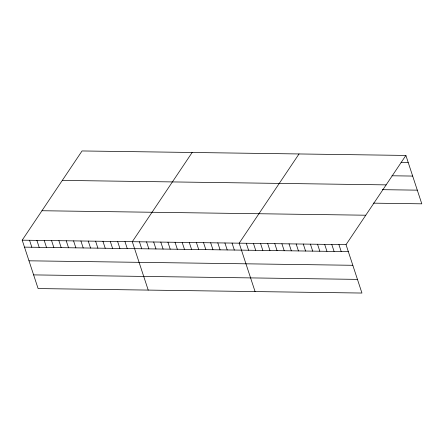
<?xml version="1.0" encoding="UTF-8"?>
<svg xmlns="http://www.w3.org/2000/svg" width="444" height="444" viewBox="0 0 444 444"><rect width="100%" height="100%" fill="white"/><g stroke="black" fill="none" stroke-linecap="round" stroke-linejoin="round"><path stroke-width="0.67" d="M405.888 155.433L346.037 244.65L361.943 293.046L38.112 288.567L22.2 240.176L82.057 150.954L405.888 155.433L421.8 203.824L373.226 203.152M192.158 152.475L132.301 241.697L148.213 290.087M299.023 153.957L239.172 243.173L255.078 291.569M401.054 162.299L408.18 162.399M391.947 175.78L412.676 176.068M62.304 180.397L386.136 184.876M382.328 189.671L417.305 190.154M41.952 210.734L365.784 215.212M22.2 240.176L346.037 244.65M24.492 247.136L348.324 251.615M28.982 260.811L352.819 265.29M33.616 274.897L357.448 279.376M338.911 244.555L341.197 251.515M331.785 244.455L334.077 251.421M324.664 244.355L326.951 251.321M317.538 244.256L319.824 251.221M310.411 244.161L312.704 251.121M303.291 244.061L305.577 251.027M296.165 243.961L298.451 250.927M289.038 243.861L291.331 250.827M281.918 243.767L284.204 250.727M274.792 243.667L277.078 250.632M267.665 243.567L269.958 250.533M260.545 243.467L262.831 250.433M253.419 243.373L255.705 250.333M246.292 243.273L248.585 250.238M232.046 243.073L234.332 250.039M224.919 242.979L227.211 249.939M217.799 242.879L220.085 249.844M210.672 242.779L212.959 249.744M203.546 242.679L205.838 249.645M196.426 242.585L198.712 249.545M189.299 242.485L191.586 249.45M182.173 242.385L184.465 249.35M175.047 242.285L177.339 249.251M167.926 242.191L170.213 249.151M160.8 242.091L163.092 249.056M153.674 241.991L155.966 248.956M146.553 241.891L148.84 248.856M139.427 241.797L141.719 248.757M124.964 241.597L127.25 248.557M117.621 241.492L119.913 248.457M110.284 241.392L112.571 248.357M102.941 241.292L105.234 248.252M95.604 241.186L97.891 248.152M88.262 241.086L90.554 248.052M80.925 240.987L83.211 247.952M73.582 240.887L75.868 247.846M66.239 240.781L68.531 247.746M58.902 240.681L61.189 247.647M51.56 240.581L53.852 247.541M44.222 240.476L46.509 247.441M36.88 240.376L39.172 247.341M29.543 240.276L31.829 247.241"/></g></svg>
